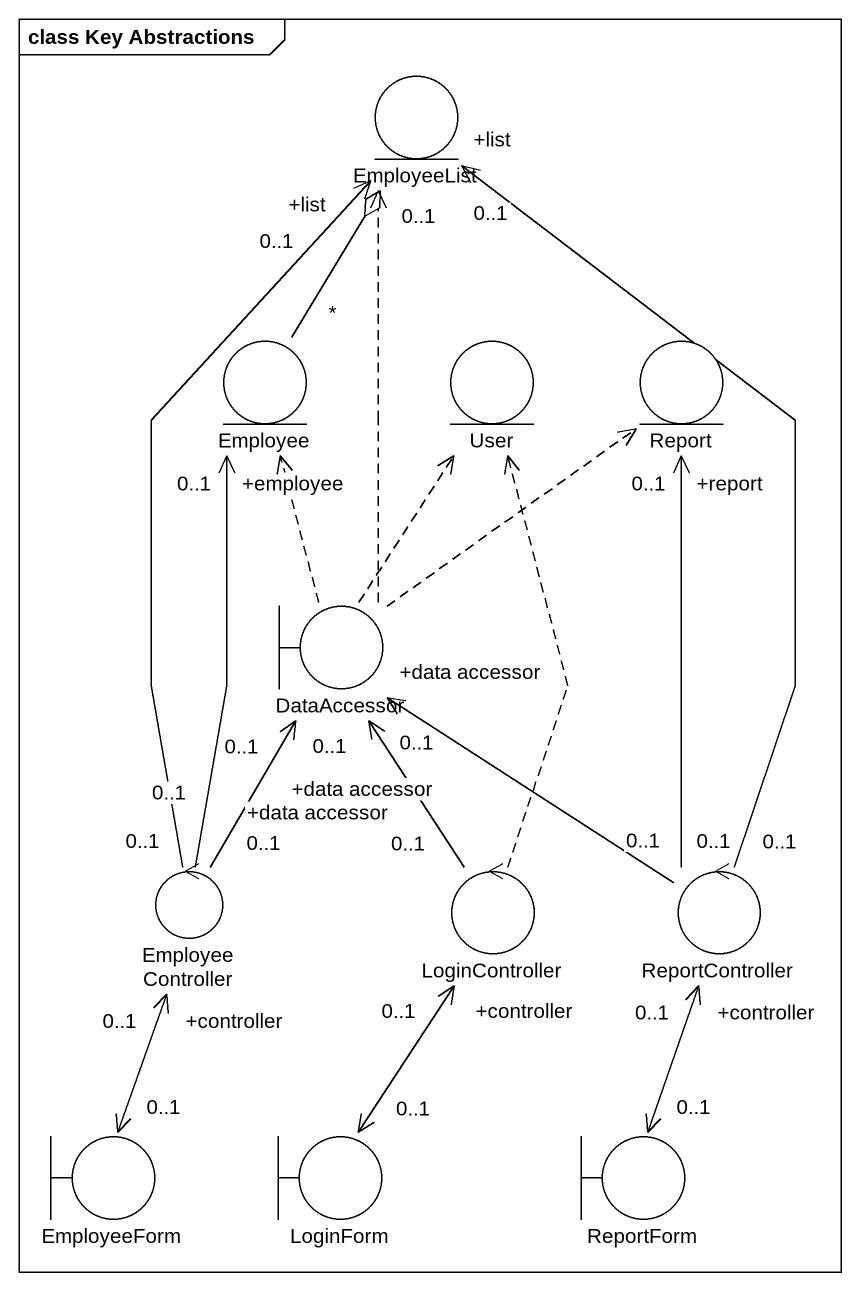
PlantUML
@startuml
mainframe class Key Abstractions
entity EmployeeList
entity Employee
entity User
entity Report
boundary DataAccessor
control EmployeeController
control LoginController
control ReportController
boundary EmployeeForm
boundary LoginForm
boundary ReportForm
Employee "*" -up-o "0..1" EmployeeList
DataAccessor .up.> EmployeeList
DataAccessor .up.> Employee
DataAccessor .up.> User
DataAccessor .up.> Report
EmployeeController "0..1" -up-> "+list\n0..1" EmployeeList
EmployeeController "0..1" -up-> "+employee\n0..1" Employee
EmployeeController "0..1" -up-> "+data accessor\n0..1" DataAccessor
LoginController .up.> User
LoginController "0..1" -up-> "+data accessor\n0..1" DataAccessor
ReportController "0..1" -up-> "+list\n0..1" EmployeeList
ReportController "0..1" -up-> "+report\n0..1" Report
ReportController "0..1" -up-> "+data accessor\n0..1" DataAccessor
EmployeeForm "0..1" <-up-> "+controller\n0..1" EmployeeController
LoginForm "0..1" <-up-> "+controller\n0..1" LoginController
ReportForm "0..1" <-up-> "+controller\n0..1" ReportController
@enduml
